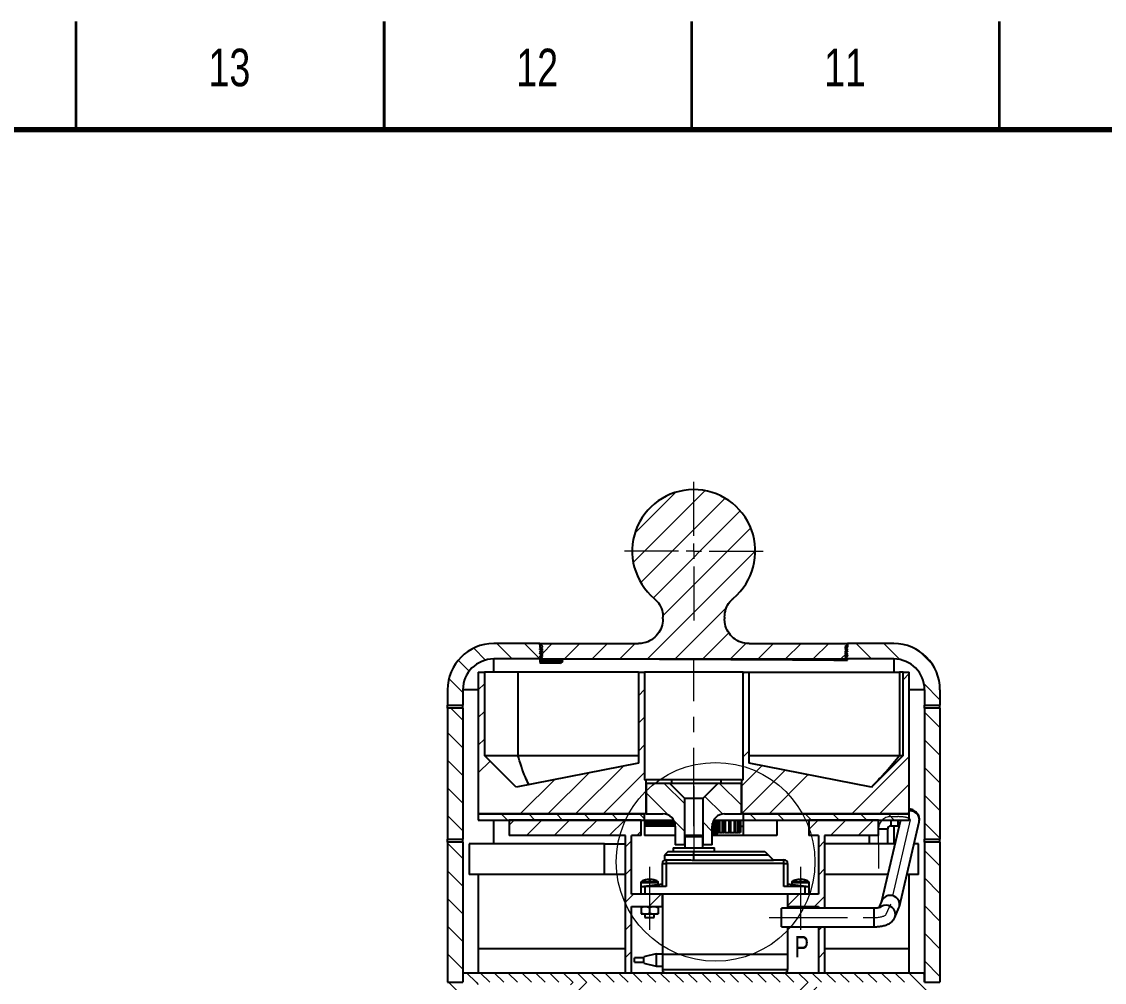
# Model space of a CAD drawing. Header units: millimetres. Extents: x 1 to 1186, y 0 to 838.
# Drawn here: x 535.6 to 711.5, y 682.5 to 838.5 of the extents above; entities that cross this region are included whole.
import ezdxf

# ---------------------------------------------------------------- set-up
doc = ezdxf.new("R2010")
doc.units = ezdxf.units.MM
doc.linetypes.add('CENTERX2', pattern=[20.32, 12.7, -2.54, 2.54, -2.54])
doc.styles.add('SLDTEXTSTYLE0', font='TXT', dxfattribs={"width": 0.75})

# ---------------------------------------------------------------- blocks, each defined once
blk = doc.blocks.new('SW_HATCH_4')
at = {"color": 0, "linetype": 'Continuous', "lineweight": 18}
for p, q in [((41.85, 93.15), (30.17, 81.48)), ((37.1, 92.89), (30.43, 86.23)), ((45.11, 91.92), (31.4, 78.22)), ((47.55, 89.88), (33.45, 75.77)), ((49.26, 87.1), (34.98, 72.82)), ((50, 83.34), (32.48, 65.82)), ((45.42, 74.27), (36.97, 65.82)), ((45.72, 70.08), (41.46, 65.82)), ((4.26, 67.59), (6.19, 65.65)), ((8.01, 68.32), (10.51, 65.82)), ((12.5, 68.32), (15, 65.82)), ((17.02, 68.32), (15.41, 66.71)), ((21.51, 68.32), (19.01, 65.82)), ((26, 68.32), (23.5, 65.82)), ((30.49, 68.32), (27.99, 65.82)), ((48.53, 68.4), (45.95, 65.82)), ((52.94, 68.32), (50.44, 65.82)), ((57.43, 68.32), (54.93, 65.82)), ((61.92, 68.32), (59.42, 65.82)), ((66.38, 68.32), (68.88, 65.82)), ((70.87, 68.32), (73.46, 65.73)), ((76.54, 67.14), (78.82, 64.87)), ((1.73, 65.62), (3.51, 63.84)), ((15, 65.82), (15.38, 65.45)), ((64.84, 66.76), (63.91, 65.82)), ((48.29, 63.67), (48, 63.38)), ((75, 63.44), (74, 62.44)), ((0.22, 62.64), (2.5, 60.36)), ((6, 61.8), (5, 60.8)), ((77.41, 61.79), (80, 59.19)), ((32, 60.86), (31, 59.86)), ((0, 58.37), (0.05, 58.32)), ((0.55, 57.82), (2.5, 55.87)), ((6, 57.31), (5, 56.31)), ((32, 56.37), (31, 55.37)), ((77.5, 57.2), (80, 54.7)), ((0, 53.88), (2.5, 51.38)), ((6, 52.82), (5, 51.82)), ((32, 51.87), (31, 50.87)), ((77.5, 52.71), (80, 50.21)), ((0, 49.39), (2.5, 46.89)), ((6.92, 49.25), (5, 47.33)), ((49, 50.91), (48, 49.91)), ((75, 49.97), (65.7, 40.67)), ((28.57, 48.44), (20.8, 40.67)), ((51.09, 48.51), (47.73, 45.15)), ((54.84, 47.78), (47.74, 40.67)), ((77.5, 48.22), (80, 45.72)), ((17.41, 46.26), (11.82, 40.67)), ((22.99, 47.35), (16.31, 40.67)), ((32, 47.38), (25.29, 40.67)), ((58.6, 47.04), (52.23, 40.67)), ((0, 44.9), (2.5, 42.4)), ((32.27, 44.06), (35.85, 40.49)), ((35.15, 45.67), (38.54, 42.28)), ((44.13, 45.67), (47.73, 42.08)), ((75, 45.48), (70.19, 40.67)), ((41.8, 43.51), (44.67, 40.65)), ((77.5, 43.73), (80, 41.23)), ((8.72, 40.67), (9.72, 39.67)), ((13.21, 40.67), (14.21, 39.67)), ((17.7, 40.67), (18.7, 39.67)), ((22.19, 40.67), (23.19, 39.67)), ((26.68, 40.67), (27.68, 39.67)), ((31.17, 40.67), (32, 39.84)), ((49.13, 40.67), (50.13, 39.67)), ((53.62, 40.67), (54.62, 39.67)), ((58.11, 40.67), (59.11, 39.67)), ((62.6, 40.67), (63.6, 39.67)), ((67.09, 40.67), (68.09, 39.67)), ((71.58, 40.67), (72.58, 39.67)), ((75, 40.99), (74.68, 40.67)), ((0, 40.41), (2.5, 37.91)), ((5, 39.9), (5.23, 39.67)), ((10.82, 39.67), (10, 38.86)), ((15.31, 39.67), (12.81, 37.17)), ((19.8, 39.67), (17.3, 37.17)), ((24.29, 39.67), (21.79, 37.17)), ((28.78, 39.67), (26.28, 37.17)), ((36.81, 39.52), (38.54, 37.79)), ((41.46, 39.36), (43, 37.82)), ((60.21, 39.67), (58.7, 38.16)), ((64.7, 39.67), (62.2, 37.17)), ((69.19, 39.67), (66.69, 37.17)), ((77.5, 39.24), (80, 36.74)), ((31.45, 37.85), (30.77, 37.17)), ((0, 35.92), (2.5, 33.42)), ((29.9, 36.3), (28.9, 35.3)), ((61.25, 36.22), (60.25, 35.22)), ((77.5, 34.75), (80, 32.25)), ((29.9, 31.81), (28.9, 30.81)), ((61.25, 31.73), (60.25, 30.73)), ((0, 31.43), (2.5, 28.93)), ((77.5, 30.26), (80, 27.76)), ((0, 26.94), (2.5, 24.44)), ((30.2, 27.62), (28.9, 26.32)), ((34.69, 27.62), (32.69, 25.62)), ((57.14, 27.62), (55.25, 25.73)), ((61.25, 27.24), (59.63, 25.62)), ((77.5, 25.77), (80, 23.27)), ((0, 22.45), (2.5, 19.95)), ((29.9, 22.83), (28.9, 21.83)), ((60.84, 22.34), (60.25, 21.75)), ((77.5, 21.28), (80, 18.78)), ((0, 17.96), (2.5, 15.46)), ((29.9, 18.34), (28.9, 17.34)), ((61.25, 18.26), (60.25, 17.26)), ((77.5, 16.79), (80, 14.29)), ((3.14, 14.82), (4.64, 13.32)), ((5.38, 14.82), (6.88, 13.32)), ((7.63, 14.82), (9.13, 13.32)), ((9.87, 14.82), (11.37, 13.32)), ((12.12, 14.82), (13.62, 13.32)), ((14.36, 14.82), (15.86, 13.32)), ((16.61, 14.82), (18.11, 13.32)), ((18.85, 14.82), (20.35, 13.32)), ((21.1, 14.82), (22.6, 13.32)), ((23.34, 14.82), (24.84, 13.32)), ((25.59, 14.82), (27.09, 13.32)), ((27.83, 14.82), (29.33, 13.32)), ((30.08, 14.82), (31.58, 13.32)), ((32.32, 14.82), (33.82, 13.32)), ((34.57, 14.82), (36.07, 13.32)), ((36.81, 14.82), (38.31, 13.32)), ((39.06, 14.82), (40.56, 13.32)), ((41.3, 14.82), (42.8, 13.32)), ((43.55, 14.82), (45.05, 13.32)), ((45.79, 14.82), (47.29, 13.32)), ((48.04, 14.82), (49.54, 13.32)), ((50.28, 14.82), (51.78, 13.32)), ((52.53, 14.82), (54.03, 13.32)), ((54.77, 14.82), (56.27, 13.32)), ((57.02, 14.82), (58.52, 13.32)), ((59.26, 14.82), (60.76, 13.32)), ((61.51, 14.82), (63.01, 13.32)), ((63.75, 14.82), (65.25, 13.32)), ((66, 14.82), (67.5, 13.32)), ((68.24, 14.82), (69.74, 13.32)), ((70.49, 14.82), (71.99, 13.32)), ((72.73, 14.82), (74.23, 13.32)), ((74.98, 14.82), (76.48, 13.32)), ((77.22, 14.82), (77.5, 14.55)), ((0, 13.47), (0.15, 13.32)), ((0.15, 13.32), (5, 8.47)), ((4.64, 13.32), (5, 12.96)), ((20.39, 13.32), (20, 12.93)), ((22.63, 13.32), (20, 10.69)), ((58.56, 13.32), (57, 11.77)), ((60, 12.52), (57, 9.52)), ((76.48, 13.32), (80, 9.8)), ((18.71, 11.64), (18.46, 11.39)), ((23, 11.44), (20.63, 9.07)), ((0, 8.98), (5, 3.98)), ((23, 9.2), (22.88, 9.07)), ((60, 10.28), (58.8, 9.07)), ((75, 10.31), (80, 5.31)), ((21.27, 7.47), (20, 6.2)), ((59.74, 7.77), (57, 5.03)), ((57.5, 7.77), (57, 7.28)), ((17.02, 5.47), (16.77, 5.22)), ((23, 6.95), (20, 3.95)), ((60, 5.79), (57, 2.79)), ((61.93, 5.47), (61.68, 5.22)), ((75, 5.82), (80, 0.82)), ((0, 4.49), (5, -0.51)), ((23, 4.71), (20, 1.71)), ((60, 3.54), (57, 0.54)), ((23, 2.46), (18.86, -1.68)), ((0, 0), (1.68, -1.68)), ((5.74, 0.92), (5, 0.18)), ((7.99, 0.92), (5.39, -1.68)), ((10.23, 0.92), (7.63, -1.68)), ((12.48, 0.92), (9.88, -1.68)), ((14.73, 0.92), (12.13, -1.68)), ((16.97, 0.92), (14.37, -1.68)), ((19.22, 0.92), (16.62, -1.68)), ((23, 0.22), (21.11, -1.68)), ((60, 1.3), (57.03, -1.68)), ((61.87, 0.92), (59.27, -1.68)), ((64.12, 0.92), (61.52, -1.68)), ((66.36, 0.92), (63.76, -1.68)), ((68.61, 0.92), (66.01, -1.68)), ((70.85, 0.92), (68.25, -1.68)), ((73.1, 0.92), (70.5, -1.68)), ((75, 0.58), (72.74, -1.68)), ((75, 1.33), (80, -3.67)), ((0.9, -1.68), (0, -2.58)), ((59.27, -1.68), (57, -3.95)), ((60.05, -1.68), (80, -21.63)), ((64.54, -1.68), (80, -17.14)), ((69.03, -1.68), (80, -12.65)), ((73.52, -1.68), (80, -8.16)), ((75, -1.66), (74.99, -1.68)), ((5, -2.07), (0, -7.07)), ((5, -6.56), (-1.14, -12.69)), ((60, -5.44), (57, -8.44)), ((60, -6.12), (80, -26.12)), ((60, -9.93), (57, -12.93)), ((5, -11.05), (-0.68, -16.73)), ((60, -10.61), (80, -30.61)), ((-3.67, -15.23), (-4.76, -16.32)), ((5, -15.54), (0, -20.54)), ((60, -14.42), (57, -17.42)), ((60, -15.1), (80, -35.1)), ((60, -18.91), (57.23, -21.68)), ((5, -20.03), (3.35, -21.68)), ((61, -20.59), (80, -39.59)), ((0, -22.45), (12.5, -34.95)), ((3.72, -21.68), (12.5, -30.46)), ((8.21, -21.68), (12.5, -25.97)), ((60, -24.08), (80, -44.08)), ((0, -26.94), (12.5, -39.44)), ((0, -31.43), (12.5, -43.93)), ((0, -35.92), (12.5, -48.42)), ((67.5, -36.07), (80, -48.57)), ((0, -40.41), (12.5, -52.91)), ((67.5, -40.56), (80, -53.06)), ((0, -44.9), (12.5, -57.4)), ((67.5, -45.05), (80, -57.55)), ((0, -49.39), (12.5, -61.89)), ((67.5, -49.54), (80, -62.04)), ((0, -53.88), (12.5, -66.38)), ((67.5, -54.03), (80, -66.53)), ((0, -58.37), (12.5, -70.87)), ((67.5, -58.52), (80, -71.02)), ((0, -62.86), (12.5, -75.36)), ((67.5, -63.01), (80, -75.51)), ((0, -67.35), (12.5, -79.85)), ((67.5, -67.5), (80, -80)), ((0, -71.84), (12.5, -84.34)), ((67.5, -71.99), (80, -84.49)), ((0, -76.33), (12.5, -88.83)), ((67.5, -76.48), (80, -88.98)), ((0, -80.82), (12.5, -93.32)), ((67.5, -80.97), (80, -93.47)), ((0, -85.31), (21.36, -106.68)), ((67.5, -85.46), (80, -97.96)), ((0, -89.8), (16.87, -106.68)), ((67.5, -89.95), (80, -102.45)), ((0, -94.29), (12.38, -106.68)), ((67.5, -94.44), (79.74, -106.68)), ((15.85, -96.68), (25.85, -106.68)), ((20.34, -96.68), (30.34, -106.68)), ((24.83, -96.68), (34.83, -106.68)), ((29.32, -96.68), (39.32, -106.68)), ((33.81, -96.68), (43.81, -106.68)), ((38.3, -96.68), (48.3, -106.68)), ((42.79, -96.68), (52.79, -106.68)), ((47.28, -96.68), (57.28, -106.68)), ((51.77, -96.68), (61.77, -106.68)), ((56.26, -96.68), (66.26, -106.68)), ((60.75, -96.68), (70.75, -106.68)), ((65.25, -96.68), (75.25, -106.68)), ((0, -98.78), (7.89, -106.68)), ((0, -103.27), (3.4, -106.68))]:
    blk.add_line(p, q, dxfattribs=at)
blk = doc.blocks.new('SW_CENTERMARKSYMBOL_15')
at = {"color": 0, "linetype": 'Continuous', "lineweight": 18}
for p, q in [((0, 2.5), (0, 11.25)), ((-2.5, 0), (-11.25, 0)), ((0, 0), (-1.25, 0)), ((0, 0), (0, 1.25)), ((0, 0), (0, -1.25)), ((0, 0), (1.25, 0)), ((2.5, 0), (11.25, 0)), ((0, -2.5), (0, -11.25))]:
    blk.add_line(p, q, dxfattribs=at)

msp = doc.modelspace()

# ---------------------------------------------------------------- linework, layer by layer
at = {"color": 7, "linetype": 'Continuous', "lineweight": 35}
for p, q in [((544.5, 821), (544.5, 838.5)), ((594.5, 838.5), (594.5, 821)), ((594.5, 821), (594.5, 838.5)), ((644.5, 821), (644.5, 838.5)), ((694.5, 821), (694.5, 838.5))]:
    msp.add_line(p, q, dxfattribs=at)
at = {"color": 7, "linetype": 'Continuous', "lineweight": 70}
msp.add_line((20, 821), (1169, 821), dxfattribs=at)
at = {"color": 7, "linetype": 'Continuous', "lineweight": 25}
for p, q in [((639.81, 741.53), (639.81, 741.81)), ((649.81, 741.81), (649.81, 741.53)), ((619.81, 737.53), (612.31, 737.53)), ((619.81, 737.53), (619.81, 736.9)), ((619.81, 737.53), (635.81, 737.53)), ((619.81, 737.34), (619.81, 737.53)), ((620.22, 736.92), (620.22, 737.11)), ((653.81, 737.53), (669.81, 737.53)), ((669.41, 737.05), (669.41, 736.86)), ((669.81, 737.28), (669.81, 737.53)), ((669.81, 737.53), (669.81, 736.97)), ((677.31, 737.53), (669.81, 737.53)), ((619.81, 736.59), (619.81, 736.69)), ((619.81, 736.25), (619.81, 736.15)), ((619.81, 735.84), (619.81, 735.94)), ((619.81, 735.5), (619.81, 735.4)), ((619.81, 735.09), (619.81, 735.19)), ((620.22, 736.48), (620.22, 736.67)), ((620.22, 736.17), (620.22, 736.36)), ((620.22, 735.73), (620.22, 735.92)), ((620.22, 735.42), (620.22, 735.61)), ((620.22, 735.03), (620.22, 735.17)), ((669.51, 736.8), (669.41, 736.86)), ((669.41, 736.73), (669.41, 736.55)), ((669.41, 736.3), (669.41, 736.11)), ((669.51, 736.05), (669.41, 736.11)), ((669.41, 735.98), (669.41, 735.8)), ((669.41, 735.55), (669.41, 735.36)), ((669.51, 735.3), (669.41, 735.36)), ((669.41, 735.23), (669.41, 735.05)), ((669.81, 736.53), (669.81, 736.62)), ((669.81, 736.31), (669.81, 736.22)), ((669.81, 735.78), (669.81, 735.87)), ((669.81, 735.56), (669.81, 735.47)), ((619.81, 735.03), (612.31, 735.03)), ((612.31, 732.88), (612.31, 735.03)), ((619.81, 735.03), (619.81, 734.44)), ((620.22, 735.03), (669.81, 735.03)), ((620.22, 734.67), (620.22, 734.86)), ((623.16, 735.03), (623.51, 734.79)), ((623.51, 734.61), (623.16, 734.37)), ((623.51, 734.79), (623.51, 734.61)), ((669.81, 735.03), (669.81, 735.12)), ((669.81, 735.03), (669.81, 735.03)), ((677.31, 735.03), (669.81, 735.03)), ((669.81, 734.81), (669.81, 735.03)), ((677.31, 735.03), (677.31, 732.88)), ((609.81, 732.88), (609.81, 709.88)), ((609.81, 732.88), (610.81, 732.88)), ((610.81, 732.88), (610.81, 719.38)), ((616.26, 732.88), (610.81, 732.88)), ((616.26, 732.88), (616.26, 719.38)), ((635.81, 732.88), (616.26, 732.88)), ((635.81, 732.88), (635.81, 718.12)), ((635.81, 732.88), (636.81, 732.88)), ((636.81, 732.88), (636.81, 715.38)), ((652.81, 732.88), (636.81, 732.88)), ((652.81, 715.38), (652.81, 732.88)), ((652.81, 732.88), (653.81, 732.88)), ((653.81, 718.12), (653.81, 732.88)), ((653.81, 732.88), (678.25, 732.88)), ((678.25, 732.88), (678.25, 719.38)), ((678.81, 732.88), (678.25, 732.88)), ((678.81, 719.38), (678.81, 732.88)), ((678.81, 732.88), (679.81, 732.88)), ((679.81, 709.88), (679.81, 732.88)), ((604.81, 730.03), (604.81, 727.53)), ((607.31, 730.03), (607.31, 727.53)), ((609.81, 730.03), (607.31, 730.03)), ((682.31, 730.03), (679.81, 730.03)), ((682.31, 730.03), (682.31, 727.53)), ((684.81, 730.03), (684.81, 727.53)), ((604.81, 727.53), (607.31, 727.53)), ((604.81, 727.03), (604.81, 727.53)), ((604.81, 727.03), (604.81, 705.78)), ((607.31, 727.03), (604.81, 727.03)), ((607.31, 727.03), (607.31, 727.53)), ((607.31, 727.03), (607.31, 705.78)), ((682.31, 727.53), (684.81, 727.53)), ((682.31, 727.03), (682.31, 727.53)), ((684.81, 727.03), (682.31, 727.03)), ((682.31, 727.03), (682.31, 705.78)), ((684.81, 727.03), (684.81, 727.53)), ((684.81, 727.03), (684.81, 705.78)), ((615.95, 714.24), (610.81, 719.38)), ((610.81, 719.38), (616.26, 719.38)), ((616.26, 719.38), (635.81, 719.38)), ((653.81, 719.38), (678.25, 719.38)), ((678.81, 719.38), (673.68, 714.24)), ((678.25, 719.38), (678.81, 719.38)), ((635.81, 718.12), (615.95, 714.24)), ((673.68, 714.24), (653.81, 718.12)), ((636.81, 715.38), (637.09, 715.38)), ((637.09, 709.88), (637.09, 715.38)), ((641.27, 715.38), (637.09, 715.38)), ((637.09, 714.88), (637.09, 709.88)), ((637.09, 714.88), (640.85, 714.88)), ((640.85, 714.88), (643.35, 712.38)), ((640.85, 714.88), (648.77, 714.88)), ((641.27, 714.88), (641.27, 715.38)), ((649.26, 715.38), (641.27, 715.38)), ((646.27, 712.38), (648.77, 714.88)), ((648.77, 714.88), (652.54, 714.88)), ((649.26, 714.88), (649.26, 715.38)), ((652.54, 715.38), (649.26, 715.38)), ((652.54, 715.38), (652.54, 709.88)), ((652.54, 715.38), (652.81, 715.38)), ((652.54, 709.88), (652.54, 714.88)), ((646.27, 712.38), (643.35, 712.38)), ((643.35, 704.88), (643.35, 712.38)), ((646.27, 712.38), (646.27, 704.88)), ((609.81, 709.88), (609.81, 708.88)), ((609.81, 709.88), (636.81, 709.88)), ((637.09, 709.88), (609.81, 709.88)), ((609.81, 708.88), (636.81, 708.88)), ((612.31, 705.03), (612.31, 708.88)), ((614.81, 708.88), (614.81, 706.38)), ((636.26, 708.88), (614.81, 708.88)), ((636.26, 706.38), (636.26, 708.88)), ((636.81, 708.88), (636.81, 709.88)), ((636.81, 708.88), (636.81, 706.38)), ((636.81, 708.88), (641.54, 708.88)), ((636.86, 708.88), (636.86, 707.88)), ((637.09, 709.88), (639.81, 709.88)), ((637.21, 707.88), (637.21, 708.88)), ((637.31, 708.88), (637.31, 707.88)), ((637.52, 707.88), (637.52, 708.88)), ((637.62, 708.88), (637.62, 707.88)), ((637.82, 707.88), (637.82, 708.88)), ((637.92, 708.88), (637.92, 707.88)), ((638.14, 707.88), (638.14, 708.88)), ((638.23, 708.88), (638.23, 707.88)), ((638.58, 707.88), (638.58, 708.88)), ((638.68, 708.88), (638.68, 707.88)), ((638.89, 707.88), (638.89, 708.88)), ((638.99, 708.88), (638.99, 707.88)), ((639.2, 707.88), (639.2, 708.88)), ((639.3, 708.88), (639.3, 707.88)), ((639.51, 707.88), (639.51, 708.88)), ((639.61, 708.88), (639.61, 707.88)), ((639.96, 707.88), (639.96, 708.88)), ((640.06, 708.88), (640.06, 707.88)), ((640.27, 707.88), (640.27, 708.88)), ((640.37, 708.88), (640.37, 707.88)), ((640.57, 707.88), (640.57, 708.88)), ((640.67, 708.88), (640.67, 707.88)), ((640.89, 707.88), (640.89, 708.88)), ((640.98, 708.88), (640.98, 707.88)), ((641.33, 707.88), (641.33, 708.88)), ((641.43, 708.88), (641.43, 707.88)), ((648.09, 708.88), (648.26, 708.88)), ((648.26, 706.88), (648.26, 708.88)), ((648.26, 708.88), (648.37, 708.88)), ((648.37, 708.88), (648.37, 706.88)), ((648.37, 708.88), (648.53, 708.88)), ((648.53, 706.88), (648.53, 708.88)), ((648.53, 708.88), (648.61, 708.88)), ((648.61, 708.88), (648.61, 706.88)), ((648.62, 708.88), (648.61, 708.88)), ((648.62, 706.88), (648.62, 708.88)), ((648.62, 708.88), (648.88, 708.88)), ((648.88, 706.88), (648.88, 708.88)), ((648.88, 708.88), (649.01, 708.88)), ((649.01, 708.88), (649.01, 706.88)), ((649.01, 708.88), (649.49, 708.88)), ((649.49, 706.88), (649.49, 708.88)), ((649.49, 708.88), (649.6, 708.88)), ((649.6, 708.88), (649.6, 706.88)), ((649.6, 708.88), (649.75, 708.88)), ((649.75, 706.88), (649.75, 708.88)), ((649.75, 708.88), (649.81, 708.88)), ((649.81, 709.88), (652.54, 709.88)), ((649.81, 706.88), (649.81, 708.88)), ((649.84, 708.88), (652.81, 708.88)), ((649.93, 708.88), (649.93, 706.88)), ((650.57, 706.88), (650.57, 708.88)), ((650.69, 708.88), (650.69, 706.88)), ((650.81, 706.88), (650.81, 708.88)), ((650.84, 706.88), (650.84, 708.88)), ((651.44, 706.88), (651.44, 708.88)), ((651.55, 708.88), (651.55, 706.88)), ((651.64, 706.88), (651.64, 708.88)), ((651.65, 706.88), (651.65, 708.88)), ((652.03, 706.88), (652.03, 708.88)), ((652.12, 708.88), (652.12, 706.88)), ((652.17, 706.88), (652.17, 708.88)), ((652.18, 706.88), (652.18, 708.88)), ((652.3, 706.88), (652.3, 708.88)), ((652.38, 706.88), (652.38, 708.88)), ((652.38, 708.88), (652.38, 706.88)), ((652.38, 706.88), (652.38, 708.88)), ((679.81, 709.88), (652.54, 709.88)), ((652.81, 709.88), (652.81, 708.88)), ((652.81, 709.88), (679.81, 709.88)), ((652.81, 708.88), (652.81, 706.38)), ((652.81, 708.88), (679.81, 708.88)), ((658.31, 708.88), (658.31, 706.38)), ((663.51, 708.88), (663.51, 706.38)), ((674.81, 708.88), (663.51, 708.88)), ((674.81, 706.38), (674.81, 708.88)), ((678.41, 708.88), (675.33, 695.69)), ((676.81, 708.88), (676.81, 707.93)), ((677.96, 708.88), (677.96, 707.93)), ((679.81, 708.88), (679.81, 709.88)), ((636.86, 707.88), (636.81, 707.88)), ((637.21, 707.88), (636.86, 707.88)), ((637.31, 707.88), (637.21, 707.88)), ((637.52, 707.88), (637.31, 707.88)), ((637.62, 707.88), (637.52, 707.88)), ((637.82, 707.88), (637.62, 707.88)), ((637.92, 707.88), (637.82, 707.88)), ((638.14, 707.88), (637.92, 707.88)), ((638.23, 707.88), (638.14, 707.88)), ((638.58, 707.88), (638.23, 707.88)), ((638.68, 707.88), (638.58, 707.88)), ((638.89, 707.88), (638.68, 707.88)), ((638.99, 707.88), (638.89, 707.88)), ((639.2, 707.88), (638.99, 707.88)), ((639.3, 707.88), (639.2, 707.88)), ((639.51, 707.88), (639.3, 707.88)), ((639.61, 707.88), (639.51, 707.88)), ((639.96, 707.88), (639.61, 707.88)), ((640.06, 707.88), (639.96, 707.88)), ((640.27, 707.88), (640.06, 707.88)), ((640.37, 707.88), (640.27, 707.88)), ((640.57, 707.88), (640.37, 707.88)), ((640.67, 707.88), (640.57, 707.88)), ((640.89, 707.88), (640.67, 707.88)), ((640.98, 707.88), (640.89, 707.88)), ((641.33, 707.88), (640.98, 707.88)), ((641.43, 707.88), (641.33, 707.88)), ((641.64, 707.88), (641.43, 707.88)), ((641.64, 707.88), (641.64, 708.68)), ((641.74, 707.88), (641.64, 707.88)), ((641.74, 708.41), (641.74, 707.88)), ((641.81, 707.88), (641.74, 707.88)), ((641.81, 707.88), (641.81, 704.88)), ((647.81, 704.88), (647.81, 707.88)), ((647.87, 706.88), (647.87, 708.37)), ((647.98, 708.68), (647.98, 706.88)), ((652.38, 707.88), (652.81, 707.88)), ((674.81, 707.43), (676.31, 707.43)), ((676.31, 705.03), (676.31, 707.43)), ((676.81, 707.93), (677.96, 707.93)), ((677.31, 707.93), (677.31, 705.03)), ((677.96, 707.93), (678.19, 707.93)), ((678.22, 694.86), (681.42, 708.58)), ((604.81, 705.78), (607.31, 705.78)), ((604.81, 705.28), (604.81, 705.78)), ((604.81, 705.28), (604.81, 682.53)), ((607.31, 705.28), (604.81, 705.28)), ((607.31, 705.28), (607.31, 705.78)), ((607.31, 705.28), (607.31, 682.53)), ((633.71, 706.38), (614.81, 706.38)), ((633.71, 684.03), (633.71, 706.38)), ((636.26, 706.38), (634.71, 706.38)), ((634.71, 696.83), (634.71, 706.38)), ((641.81, 706.38), (636.81, 706.38)), ((643.35, 706.15), (643.35, 704.38)), ((646.27, 706.15), (643.35, 706.15)), ((643.6, 706.4), (646.02, 706.4)), ((646.27, 704.38), (646.27, 706.15)), ((647.81, 706.88), (647.87, 706.88)), ((658.31, 706.38), (647.81, 706.38)), ((647.98, 706.88), (647.87, 706.88)), ((647.9, 706.38), (647.9, 706.88)), ((647.94, 706.38), (647.94, 706.88)), ((647.95, 706.38), (647.95, 706.88)), ((647.96, 706.38), (647.96, 706.88)), ((647.97, 706.38), (647.97, 706.88)), ((647.98, 706.88), (648.26, 706.88)), ((648.18, 706.38), (648.18, 706.88)), ((648.21, 706.38), (648.21, 706.88)), ((648.37, 706.88), (648.26, 706.88)), ((648.37, 706.88), (648.53, 706.88)), ((648.4, 706.38), (648.4, 706.88)), ((648.43, 706.38), (648.43, 706.88)), ((648.61, 706.88), (648.53, 706.88)), ((648.55, 706.38), (648.55, 706.88)), ((648.57, 706.38), (648.57, 706.88)), ((648.62, 706.88), (648.61, 706.88)), ((648.62, 706.88), (648.88, 706.88)), ((648.63, 706.38), (648.63, 706.88)), ((648.63, 706.38), (648.63, 706.88)), ((649.01, 706.88), (648.88, 706.88)), ((649.01, 706.88), (649.49, 706.88)), ((649.6, 706.88), (649.49, 706.88)), ((649.6, 706.88), (649.75, 706.88)), ((649.81, 706.88), (649.75, 706.88)), ((649.93, 706.88), (649.81, 706.88)), ((649.93, 706.88), (650.57, 706.88)), ((650.69, 706.88), (650.57, 706.88)), ((650.69, 706.88), (650.81, 706.88)), ((650.84, 706.88), (650.81, 706.88)), ((650.84, 706.88), (651.44, 706.88)), ((651.55, 706.88), (651.44, 706.88)), ((651.55, 706.88), (651.64, 706.88)), ((651.65, 706.88), (651.64, 706.88)), ((651.65, 706.88), (652.03, 706.88)), ((652.12, 706.88), (652.03, 706.88)), ((652.12, 706.88), (652.17, 706.88)), ((652.18, 706.88), (652.17, 706.88)), ((652.18, 706.88), (652.3, 706.88)), ((652.38, 706.88), (652.3, 706.88)), ((652.38, 706.88), (652.38, 706.88)), ((652.38, 706.88), (652.38, 706.88)), ((665.06, 706.38), (663.51, 706.38)), ((665.06, 706.38), (665.06, 696.83)), ((674.81, 706.38), (666.06, 706.38)), ((666.06, 706.38), (666.06, 694.55)), ((673.31, 706.38), (673.31, 705.03)), ((682.31, 705.78), (684.81, 705.78)), ((682.31, 705.28), (682.31, 705.78)), ((684.81, 705.28), (682.31, 705.28)), ((682.31, 705.28), (682.31, 682.53)), ((684.81, 705.28), (684.81, 705.78)), ((684.81, 705.28), (684.81, 682.53)), ((608.31, 705.03), (608.31, 700.03)), ((630.33, 705.03), (608.31, 705.03)), ((630.33, 700.03), (630.33, 705.03)), ((630.33, 705.03), (633.71, 705.03)), ((640.66, 703.78), (640.06, 703.18)), ((640.66, 703.78), (644.81, 703.78)), ((641.44, 704.38), (641.44, 703.78)), ((641.44, 704.38), (648.19, 704.38)), ((643.35, 704.88), (641.81, 704.88)), ((644.81, 703.18), (644.81, 703.78)), ((644.81, 703.78), (656.36, 703.78)), ((647.81, 704.88), (646.27, 704.88)), ((648.19, 703.78), (648.19, 704.38)), ((656.36, 703.78), (656.96, 703.18)), ((677.51, 705.03), (666.06, 705.03)), ((681.31, 705.03), (680.59, 705.03)), ((681.31, 700.03), (681.31, 705.03)), ((639.71, 701.83), (640.31, 701.83)), ((639.71, 698.08), (639.71, 701.83)), ((640.06, 703.18), (640.06, 702.43)), ((644.81, 703.18), (640.06, 703.18)), ((640.06, 702.43), (640.31, 702.43)), ((640.31, 702.43), (643.38, 702.43)), ((640.31, 702.43), (640.31, 701.83)), ((640.31, 701.83), (640.31, 698.08)), ((659.46, 701.83), (640.31, 701.83)), ((656.96, 703.18), (644.81, 703.18)), ((644.81, 702.39), (644.81, 703.18)), ((644.81, 702.39), (657.75, 702.39)), ((657.75, 702.39), (656.96, 703.18)), ((657.71, 702.43), (659.46, 702.43)), ((659.46, 701.83), (659.46, 702.43)), ((659.46, 698.08), (659.46, 701.83)), ((659.46, 701.83), (660.06, 701.83)), ((660.06, 701.83), (660.06, 698.08)), ((630.33, 700.03), (608.31, 700.03)), ((609.81, 700.03), (609.81, 688.03)), ((633.71, 700.03), (630.33, 700.03)), ((676.34, 700.03), (666.06, 700.03)), ((681.31, 700.03), (679.42, 700.03)), ((679.81, 688.03), (679.81, 700.03)), ((636.24, 698.75), (636.24, 698.08)), ((636.24, 698.75), (639.04, 698.75)), ((636.26, 698.08), (639.71, 698.53)), ((636.32, 698.91), (638.95, 698.91)), ((636.98, 699.19), (636.98, 699.19)), ((637.45, 699.27), (637.46, 699.19)), ((637.81, 699.19), (637.82, 699.27)), ((638.3, 699.19), (638.29, 699.19)), ((639.04, 698.44), (639.04, 698.75)), ((660.06, 698.53), (663.51, 698.08)), ((660.74, 698.75), (660.74, 698.44)), ((660.74, 698.75), (663.54, 698.75)), ((660.82, 698.91), (663.45, 698.91)), ((661.48, 699.19), (661.48, 699.19)), ((661.95, 699.27), (661.96, 699.19)), ((662.31, 699.19), (662.32, 699.27)), ((662.8, 699.19), (662.79, 699.19)), ((663.54, 698.08), (663.54, 698.75)), ((636.26, 696.83), (634.71, 696.83)), ((636.24, 698.08), (636.26, 698.08)), ((636.26, 696.83), (636.26, 698.08)), ((636.26, 698.08), (636.86, 698.08)), ((636.86, 696.83), (636.26, 696.83)), ((636.86, 698.08), (636.86, 696.83)), ((640.31, 698.08), (636.86, 698.08)), ((662.91, 696.83), (636.86, 696.83)), ((639.71, 694.83), (639.71, 696.83)), ((639.72, 696.83), (639.72, 687.03)), ((662.91, 698.08), (659.46, 698.08)), ((660.06, 696.83), (660.06, 694.83)), ((660.06, 696.83), (660.06, 694.55)), ((662.91, 696.83), (662.91, 698.08)), ((662.91, 698.08), (663.51, 698.08)), ((663.51, 696.83), (662.91, 696.83)), ((663.51, 698.08), (663.54, 698.08)), ((663.51, 698.08), (663.51, 696.83)), ((665.06, 696.83), (663.51, 696.83)), ((634.71, 694.83), (639.71, 694.83)), ((634.71, 684.03), (634.71, 694.83)), ((636.26, 694.71), (636.95, 694.83)), ((636.26, 694.71), (636.26, 693.75)), ((637.64, 694.71), (638.32, 694.83)), ((637.64, 694.71), (637.64, 693.75)), ((639.01, 694.71), (639.01, 693.75)), ((660.06, 694.83), (665.06, 694.83)), ((660.76, 694.71), (661.45, 694.83)), ((660.76, 694.71), (660.76, 694.55)), ((662.14, 694.71), (662.82, 694.83)), ((662.14, 694.71), (662.14, 694.55)), ((663.51, 694.71), (663.51, 694.55)), ((665.06, 694.83), (665.06, 694.55)), ((675.38, 695.8), (674.87, 694.63)), ((636.26, 693.75), (636.95, 693.63)), ((636.26, 693.63), (636.95, 693.63)), ((636.89, 693.63), (636.89, 693.08)), ((636.89, 693.08), (638.39, 693.08)), ((636.95, 693.63), (638.32, 693.63)), ((637.64, 693.75), (638.32, 693.63)), ((638.32, 693.63), (639.01, 693.63)), ((638.39, 693.08), (638.39, 693.63)), ((674.12, 694.55), (659.08, 694.55)), ((659.08, 693.05), (659.08, 694.55)), ((659.08, 691.55), (659.08, 693.05)), ((674.12, 693.05), (674.12, 694.55)), ((674.12, 691.55), (674.12, 693.05)), ((677.46, 693.04), (678.14, 694.63)), ((659.08, 691.55), (674.12, 691.55)), ((660.06, 691.55), (660.06, 687.03)), ((665.06, 691.55), (665.06, 684.03)), ((666.06, 691.55), (666.06, 684.03)), ((609.81, 688.03), (609.81, 684.03)), ((609.81, 688.03), (633.71, 688.03)), ((609.81, 688.03), (633.71, 688.03)), ((666.06, 688.03), (679.81, 688.03)), ((666.06, 688.03), (679.81, 688.03)), ((679.81, 684.03), (679.81, 688.03)), ((636.71, 686.53), (635.21, 686.53)), ((635.21, 686.15), (635.21, 686.53)), ((635.21, 685.78), (635.21, 686.15)), ((638.71, 687.15), (636.71, 686.65)), ((636.71, 685.65), (636.71, 686.65)), ((638.71, 687.15), (638.71, 685.15)), ((638.71, 687.15), (639.71, 687.15)), ((639.71, 687.15), (639.71, 687.03)), ((639.71, 687.03), (639.71, 684.63)), ((660.06, 687.03), (639.71, 687.03)), ((660.06, 687.03), (660.06, 684.63)), ((635.21, 685.78), (636.71, 685.78)), ((636.71, 685.65), (638.71, 685.15)), ((638.71, 685.15), (639.71, 685.15)), ((639.71, 684.63), (660.06, 684.63)), ((604.81, 682.53), (607.31, 682.53)), ((607.31, 684.03), (607.31, 682.53)), ((640.31, 684.03), (607.31, 684.03)), ((634.71, 684.03), (633.71, 684.03)), ((659.46, 684.03), (640.31, 684.03)), ((682.31, 684.03), (659.46, 684.03)), ((666.06, 684.03), (665.06, 684.03)), ((682.31, 682.53), (682.31, 684.03)), ((682.31, 682.53), (684.81, 682.53))]:
    msp.add_line(p, q, dxfattribs=at)
at = {"color": 7, "linetype": 'CENTERX2', "lineweight": 18}
for p, q in [((644.81, 707.88), (644.81, 734.88)), ((644.81, 714.38), (644.81, 702.88)), ((679.96, 708.92), (676.76, 695.22)), ((676.81, 709.43), (677.96, 709.43)), ((674.81, 705.03), (674.81, 707.43)), ((674.81, 705.03), (674.81, 701.03)), ((637.64, 701.27), (637.64, 691.08)), ((662.14, 701.27), (662.14, 691.08)), ((676.76, 695.22), (676.08, 693.64)), ((657.08, 693.05), (674.12, 693.05))]:
    msp.add_line(p, q, dxfattribs=at)
at = {"color": 7, "linetype": 'Continuous', "lineweight": 25, "flags": 128}
for points in [[(620.22, 737.11), (620.11, 737.17), (620, 737.23), (619.81, 737.34)], [(619.81, 736.69), (619.92, 736.75), (620.03, 736.81), (620.22, 736.92)], [(620.22, 736.67), (620.11, 736.73), (620, 736.79), (619.81, 736.9)], [(669.81, 737.28), (669.7, 737.22), (669.6, 737.16), (669.41, 737.05)], [(669.81, 736.97), (669.7, 736.91), (669.6, 736.84), (669.41, 736.73)], [(620.22, 736.36), (620.11, 736.42), (620, 736.48), (619.81, 736.59)], [(619.81, 736.25), (619.92, 736.31), (620.03, 736.37), (620.22, 736.48)], [(619.81, 735.94), (619.92, 736), (620.03, 736.06), (620.22, 736.17)], [(620.22, 735.92), (620.11, 735.98), (620, 736.04), (619.81, 736.15)], [(620.22, 735.61), (620.11, 735.67), (620, 735.73), (619.81, 735.84)], [(619.81, 735.5), (619.92, 735.56), (620.03, 735.62), (620.22, 735.73)], [(619.81, 735.19), (619.92, 735.25), (620.03, 735.31), (620.22, 735.42)], [(620.22, 735.17), (620.11, 735.23), (620, 735.29), (619.81, 735.4)], [(669.41, 736.86), (669.51, 736.8), (669.62, 736.73), (669.81, 736.62)], [(669.41, 736.55), (669.51, 736.48), (669.62, 736.42), (669.81, 736.31)], [(669.81, 736.53), (669.7, 736.47), (669.6, 736.41), (669.41, 736.3)], [(669.81, 736.22), (669.7, 736.16), (669.6, 736.09), (669.41, 735.98)], [(669.41, 736.11), (669.51, 736.05), (669.62, 735.98), (669.81, 735.87)], [(669.41, 735.8), (669.51, 735.73), (669.62, 735.67), (669.81, 735.56)], [(669.81, 735.78), (669.7, 735.72), (669.6, 735.66), (669.41, 735.55)], [(669.81, 735.47), (669.7, 735.41), (669.6, 735.34), (669.41, 735.23)], [(669.41, 735.36), (669.51, 735.3), (669.62, 735.23), (669.81, 735.12)], [(620.22, 734.86), (620.16, 734.89), (620.11, 734.92), (620.06, 734.95), (620, 734.98), (619.95, 735.01), (619.89, 735.04), (619.81, 735.09)], [(619.81, 734.44), (619.87, 734.47), (619.92, 734.5), (619.97, 734.53), (620.03, 734.56), (620.08, 734.59), (620.14, 734.62), (620.22, 734.67)], [(669.41, 735.05), (669.51, 734.98), (669.62, 734.92), (669.81, 734.81)], [(681.42, 708.58), (681.46, 708.9), (681.37, 709.4)], [(639.72, 701.95), (639.72, 701.93), (639.71, 701.83)]]:
    msp.add_lwpolyline(points, dxfattribs=at)
at = {"color": 7, "linetype": 'Continuous', "lineweight": 18}
msp.add_circle((648.36, 702.08), 16.14, dxfattribs=at)
at = {"color": 7, "linetype": 'Continuous', "lineweight": 25}
for centre, radius, start, end in [((644.81, 752.53), 10, 90.41, 230.0001), ((644.81, 752.53), 10, 309.9999, 90.41), ((612.31, 730.03), 7.5, 90, 180), ((677.31, 730.03), 7.5, 0, 90), ((612.31, 730.03), 5, 90, 180), ((677.31, 730.03), 5, 0, 90), ((639.81, 707.88), 2, 0, 90), ((649.81, 707.88), 2, 90, 180), ((679.94, 708.86), 1.52, 20.8295, 95.0054), ((676.81, 707.43), 0.5, 90, 180), ((643.6, 706.15), 0.25, 90, 180), ((646.02, 706.15), 0.25, 0, 90), ((640.31, 701.83), 0.6, 90, 180), ((659.46, 701.83), 0.6, 0, 90), ((636.42, 698.75), 0.18, 121.7263, 180), ((637.64, 696.78), 2.5, 105.3324, 121.7263), ((637.64, 696.76), 2.51, 94.1893, 105.1683), ((637.64, 696.31), 2.88, 86.5201, 93.4799), ((637.64, 696.76), 2.51, 74.8317, 85.8107), ((637.64, 696.78), 2.5, 58.2737, 74.6676), ((638.86, 698.75), 0.18, 0, 58.2737), ((660.92, 698.75), 0.18, 121.7263, 180), ((662.14, 696.78), 2.5, 105.3324, 121.7263), ((662.14, 696.76), 2.51, 94.1893, 105.1683), ((662.14, 696.31), 2.88, 86.5201, 93.4799), ((662.14, 696.76), 2.51, 74.8317, 85.8107), ((662.14, 696.78), 2.5, 58.2737, 74.6676), ((663.36, 698.75), 0.18, 0, 58.2737), ((676.02, 693.5), 1.55, 21.1604, 129.1418), ((676.24, 693.57), 1.33, 336.8349, 21.8047), ((640.31, 684.63), 0.6, 180, 270), ((659.46, 684.63), 0.6, 270, 0)]:
    msp.add_arc(centre, radius, start, end, dxfattribs=at)
at = {"color": 7, "linetype": 'CENTERX2', "lineweight": 18}
msp.add_arc((676.81, 707.43), 2, 90, 180, dxfattribs=at)
for centre, major_axis, ratio, start_param, end_param in [((677.96, 708.95), (-2, 0), 0.239304, 3.085787, 4.712389), ((674.12, 693.74), (1.99, 0), 0.350478, 4.712389, 6.132816)]:
    msp.add_ellipse(centre, major_axis=major_axis, ratio=ratio, start_param=start_param, end_param=end_param, dxfattribs=at)
at = {"color": 7, "linetype": 'Continuous', "lineweight": 25}
for start_param, end_param in [(1.188471, 3.056478), (6.198071, 7.471656)]:
    msp.add_ellipse((676.76, 695.22), major_axis=(1.42, -0.47), ratio=0.952325, start_param=start_param, end_param=end_param, dxfattribs=at)
for points, knots in [([(638.38, 744.87), (638.7, 744.55), (639.33, 743.9), (639.75, 742.78), (639.8, 742.07), (639.81, 741.81)], [0, 0, 0, 0, 0.3863287, 0.7727044, 1, 1, 1, 1]), ([(649.81, 741.81), (649.85, 742.25), (649.94, 743.15), (650.53, 744.2), (651.05, 744.69), (651.24, 744.87)], [0, 0, 0, 0, 0.3862423, 0.7725103, 1, 1, 1, 1]), ([(639.81, 741.53), (639.77, 741.08), (639.68, 740.18), (638.99, 738.98), (637.98, 738.08), (636.85, 737.6), (636.11, 737.55), (635.81, 737.53)], [0, 0, 0, 0, 0.214621, 0.429255, 0.64393, 0.858653, 1, 1, 1, 1]), ([(653.81, 737.53), (653.8, 737.53), (653.35, 737.53), (652.44, 737.69), (651.24, 738.36), (650.34, 739.39), (649.88, 740.51), (649.83, 741.24), (649.81, 741.53)], [0, 0, 0, 0, 0.004148, 0.218856, 0.433578, 0.648306, 0.863013, 1, 1, 1, 1]), ([(669.41, 736.99), (669.48, 736.99), (669.76, 736.98), (669.79, 736.97), (669.81, 736.97)], [0, 0, 0, 0, 0.246985, 1, 1, 1, 1]), ([(669.41, 736.24), (669.47, 736.24), (669.76, 736.23), (669.79, 736.22), (669.81, 736.22)], [0, 0, 0, 0, 0.22742, 1, 1, 1, 1]), ([(669.41, 735.49), (669.47, 735.49), (669.76, 735.48), (669.79, 735.47), (669.81, 735.47)], [0, 0, 0, 0, 0.232436, 1, 1, 1, 1]), ([(669.46, 736.33), (669.51, 736.33), (669.77, 736.32), (669.79, 736.32), (669.81, 736.31)], [0, 0, 0, 0, 0.1878229, 1, 1, 1, 1]), ([(669.46, 735.58), (669.51, 735.58), (669.77, 735.57), (669.79, 735.57), (669.81, 735.56)], [0, 0, 0, 0, 0.167905, 1, 1, 1, 1]), ([(619.81, 735.09), (619.83, 735.09), (619.86, 735.08), (620.15, 735.07), (620.22, 735.07)], [0, 0, 0, 0, 0.763538, 1, 1, 1, 1]), ([(619.81, 734.44), (619.86, 734.43), (619.95, 734.42), (620.61, 734.4), (621.63, 734.39), (622.65, 734.38), (623.16, 734.37)], [0, 0, 0, 0, 0.245816, 0.495791, 0.747897, 1, 1, 1, 1]), ([(620.22, 734.86), (620.26, 734.85), (620.35, 734.84), (621, 734.83), (622.01, 734.81), (623.01, 734.8), (623.51, 734.79)], [0, 0, 0, 0, 0.245818, 0.495793, 0.747898, 1, 1, 1, 1]), ([(620.22, 734.67), (620.26, 734.66), (620.35, 734.65), (621, 734.64), (622.01, 734.62), (623.01, 734.61), (623.51, 734.61)], [0, 0, 0, 0, 0.245818, 0.495793, 0.747898, 1, 1, 1, 1]), ([(638.44, 735.03), (639.5, 735.02), (641.58, 735.01), (644.8, 735), (648.03, 734.98), (651.25, 734.97), (654.38, 734.95), (657.35, 734.94), (660.29, 734.92), (663.11, 734.9), (665.66, 734.88), (667.67, 734.86), (668.96, 734.84), (669.68, 734.83), (669.77, 734.82), (669.81, 734.81)], [0, 0, 0, 0, 0.070928, 0.14066, 0.211415, 0.283403, 0.356026, 0.428655, 0.50066, 0.588949, 0.678001, 0.768518, 0.859291, 0.930235, 1, 1, 1, 1]), ([(618.02, 714.65), (617.82, 715.04), (617.1, 716.55), (616.62, 718.18), (616.26, 719.38)], [0, 0, 0, 0, 0.262695, 1, 1, 1, 1]), ([(673.68, 714.24), (674.48, 715.08), (676.09, 716.74), (677.53, 718.5), (678.25, 719.38)], [0, 0, 0, 0, 0.4994806, 1, 1, 1, 1]), ([(681.42, 708.58), (681.44, 708.75), (681.49, 709.07), (681.37, 709.54), (681.16, 709.92), (680.88, 710.22), (680.57, 710.44), (680.21, 710.61), (679.95, 710.68), (679.81, 710.72)], [0, 0, 0, 0, 0.1535998, 0.3056033, 0.4405658, 0.5685475, 0.6986976, 0.844193, 1, 1, 1, 1]), ([(643.38, 702.43), (643.78, 702.41), (644.25, 702.39), (644.73, 702.39), (644.81, 702.39)], [0, 0, 0, 0, 0.835598, 1, 1, 1, 1]), ([(636.26, 694.71), (636.26, 694.73), (636.26, 694.8), (636.26, 694.82), (636.26, 694.83)], [0, 0, 0, 0, 0.257551, 1, 1, 1, 1]), ([(636.95, 694.83), (636.97, 694.83), (637.2, 694.83), (637.42, 694.76), (637.64, 694.71)], [0, 0, 0, 0, 0.0701503, 1, 1, 1, 1]), ([(638.32, 694.83), (638.34, 694.83), (638.57, 694.83), (638.8, 694.76), (639.01, 694.71)], [0, 0, 0, 0, 0.0701503, 1, 1, 1, 1]), ([(639.01, 694.71), (639.01, 694.73), (639.01, 694.8), (639.01, 694.82), (639.01, 694.83)], [0, 0, 0, 0, 0.257551, 1, 1, 1, 1]), ([(660.76, 694.71), (660.76, 694.73), (660.76, 694.8), (660.76, 694.82), (660.76, 694.83)], [0, 0, 0, 0, 0.257551, 1, 1, 1, 1]), ([(661.45, 694.83), (661.47, 694.83), (661.7, 694.83), (661.92, 694.76), (662.14, 694.71)], [0, 0, 0, 0, 0.0701503, 1, 1, 1, 1]), ([(662.82, 694.83), (662.84, 694.83), (663.07, 694.83), (663.3, 694.76), (663.51, 694.71)], [0, 0, 0, 0, 0.0701503, 1, 1, 1, 1]), ([(663.51, 694.71), (663.51, 694.73), (663.51, 694.8), (663.51, 694.82), (663.51, 694.83)], [0, 0, 0, 0, 0.257551, 1, 1, 1, 1]), ([(636.26, 693.75), (636.26, 693.73), (636.26, 693.66), (636.26, 693.64), (636.26, 693.63)], [0, 0, 0, 0, 0.257551, 1, 1, 1, 1]), ([(636.95, 693.63), (636.97, 693.63), (637.2, 693.63), (637.42, 693.69), (637.64, 693.75)], [0, 0, 0, 0, 0.0701503, 1, 1, 1, 1]), ([(638.32, 693.63), (638.34, 693.63), (638.57, 693.63), (638.8, 693.69), (639.01, 693.75)], [0, 0, 0, 0, 0.07015, 1, 1, 1, 1]), ([(639.01, 693.75), (639.01, 693.73), (639.01, 693.66), (639.01, 693.64), (639.01, 693.63)], [0, 0, 0, 0, 0.257551, 1, 1, 1, 1]), ([(675.07, 694.69), (675.06, 694.68), (675.05, 694.68), (674.95, 694.64), (674.76, 694.6), (674.47, 694.56), (674.24, 694.55), (674.12, 694.55)], [0, 0, 0, 0, 0.139354, 0.303346, 0.498395, 0.734849, 1, 1, 1, 1]), ([(674.12, 691.55), (674.24, 691.55), (674.6, 691.56), (675.18, 691.62), (675.86, 691.77), (676.43, 691.99), (676.89, 692.29), (677.24, 692.63), (677.38, 692.91), (677.46, 693.04)], [0, 0, 0, 0, 0.08739, 0.253773, 0.426687, 0.617793, 0.758191, 0.882484, 1, 1, 1, 1])]:
    msp.add_open_spline(points, degree=3, knots=knots, dxfattribs=at)

# ---------------------------------------------------------------- block references
at = {"color": 7, "linetype": 'Continuous', "lineweight": 0}
msp.add_blockref('SW_CENTERMARKSYMBOL_15', (644.81, 752.53), dxfattribs=at)
at = {"color": 7, "linetype": 'Continuous', "lineweight": 18}
msp.add_blockref('SW_HATCH_4', (604.81, 669.21), dxfattribs=at)

# ---------------------------------------------------------------- texts
at = {"color": 7, "linetype": 'Continuous', "lineweight": 0, "char_height": 6.096, "attachment_point": 2, "style": 'SLDTEXTSTYLE0'}
for s, insert in [('13', (569.38, 834.11)), ('12', (619.38, 834.11)), ('11', (669.38, 834.11))]:
    msp.add_mtext(s, dxfattribs=dict(at, insert=insert))
at = {"color": 7, "linetype": 'Continuous', "lineweight": 18, "insert": (661.19, 690.07), "char_height": 3.5, "attachment_point": 1, "style": 'SLDTEXTSTYLE0'}
msp.add_mtext('P', dxfattribs=at)

doc.saveas('drawing.dxf')
